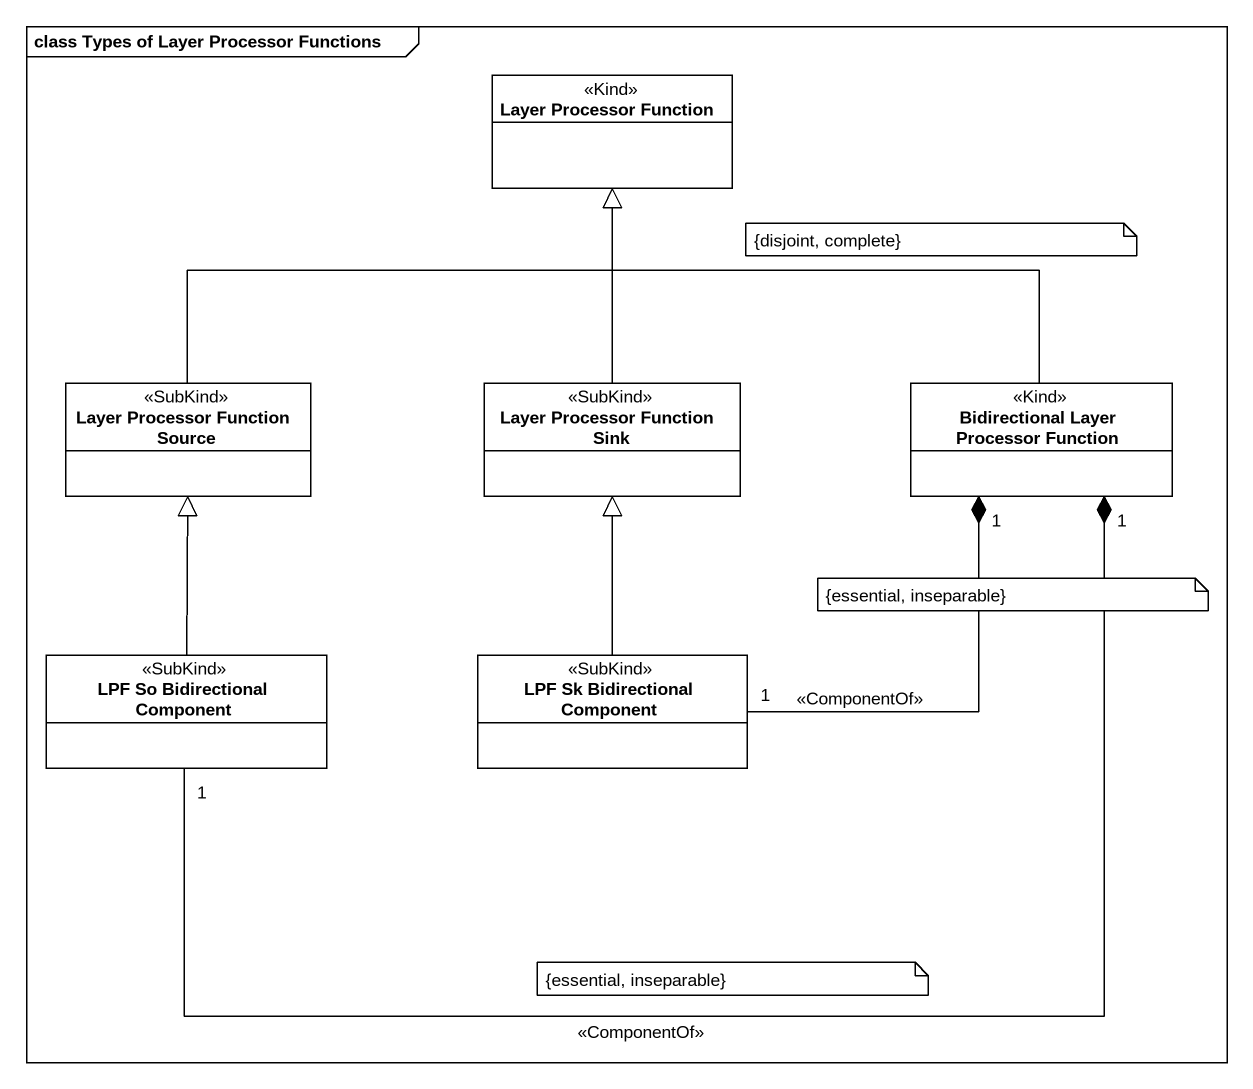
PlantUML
@startuml
mainframe class Types of Layer Processor Functions
hide circle
hide empty members
class "Layer Processor Function" as Layer_Processor_Function <<Kind>>
class "Layer Processor Function Source" as Layer_Processor_Function_2 <<SubKind>>
class "Layer Processor Function Sink" as Layer_Processor_Function_3 <<SubKind>>
class "Bidirectional Layer Processor Function" as Bidirectional_Layer <<Kind>>
class "LPF So Bidirectional Component" as LPF_So_Bidirectional <<SubKind>>
class "LPF Sk Bidirectional Component" as LPF_Sk_Bidirectional <<SubKind>>
Layer_Processor_Function_2 -up-|> Layer_Processor_Function
Layer_Processor_Function_3 -up-|> Layer_Processor_Function
Bidirectional_Layer -up-|> Layer_Processor_Function
Bidirectional_Layer "1" *-left- "1" LPF_So_Bidirectional : <<ComponentOf>>
Bidirectional_Layer "1" *-- "1" LPF_Sk_Bidirectional : <<ComponentOf>>
LPF_So_Bidirectional -up-|> Layer_Processor_Function_2
LPF_Sk_Bidirectional -up-|> Layer_Processor_Function_3
note as N1
  {disjoint, complete}
end note
note as N2
  {essential, inseparable}
end note
note as N3
  {essential, inseparable}
end note
@enduml
